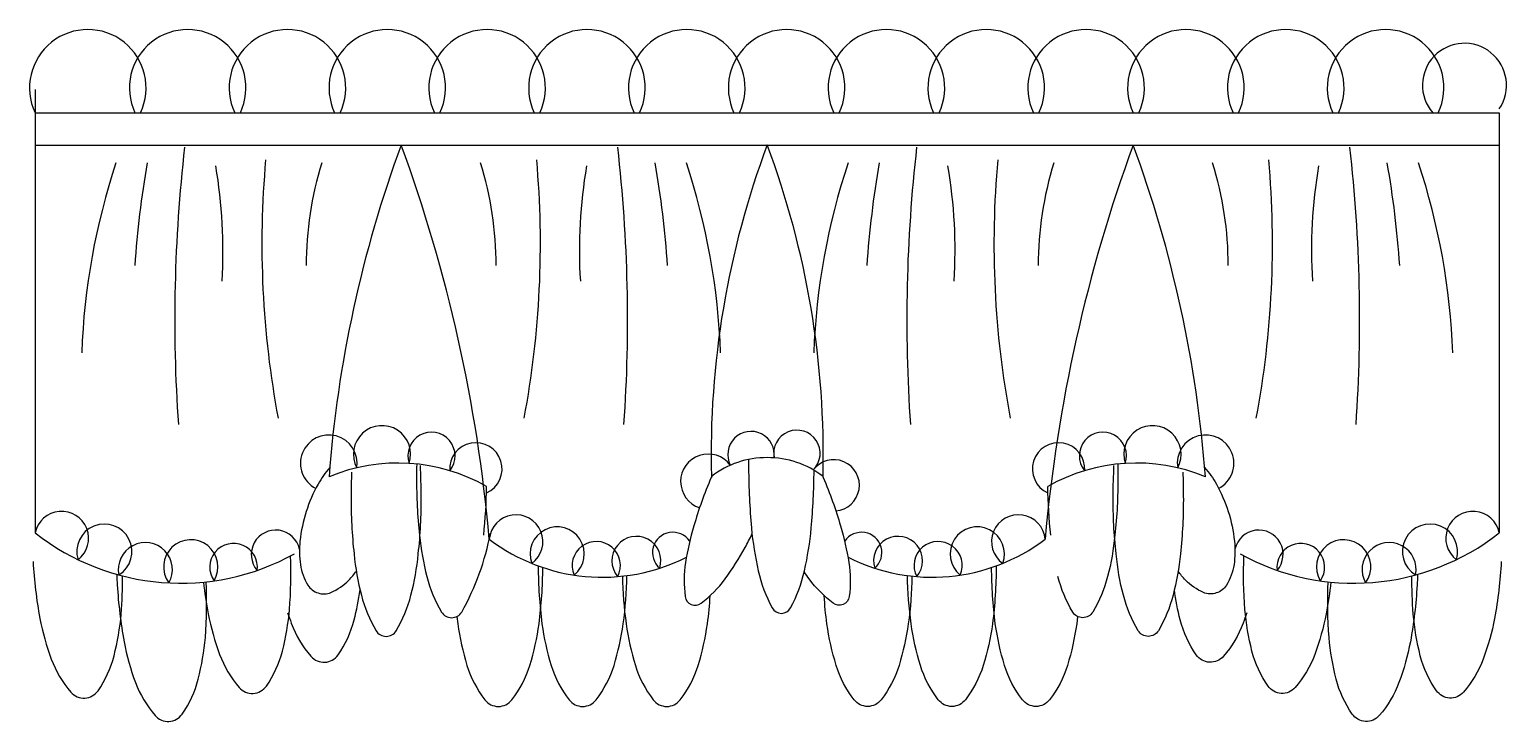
# Model space of a CAD drawing. Header units: metres. Extents: x 1249 to 1828, y 2488 to 2759.
import ezdxf

# ---------------------------------------------------------------- set-up
doc = ezdxf.new("R2010")
doc.units = ezdxf.units.M
for name, color, linetype in [('3', 3, 'Continuous'), ('4', 4, 'Continuous'), ('7', 7, 'Continuous')]:
    doc.layers.add(name, color=color, linetype=linetype)

msp = doc.modelspace()

# ---------------------------------------------------------------- linework, layer by layer
at = {"layer": '3'}
for centre, radius, start, end in [((1900.53, 2645.26), 595.05, 173.47, 183.95), ((888.06, 2645.26), 595.05, 356.05, 6.53), ((2187.68, 2645.26), 595.05, 173.47, 183.95), ((1175.21, 2645.26), 595.05, 356.05, 6.53), ((1536.21, 2622.55), 267.4, 161.63, 177.91), ((1671.85, 2640.61), 382.94, 170.04, 176.12), ((1130.95, 2672.63), 193.46, 356.38, 9.82), ((1710.57, 2675.07), 370.9, 174.9, 190.63), ((1493.28, 2666.48), 136.24, 162.77, 179.98), ((1295.32, 2666.48), 136.24, 0.02, 17.23), ((1078.02, 2675.07), 370.9, 349.37, 5.1), ((1657.65, 2672.63), 193.46, 170.18, 183.62), ((1116.75, 2640.61), 382.94, 3.88, 9.96), ((1252.38, 2622.55), 267.4, 2.09, 18.37), ((1823.36, 2622.55), 267.4, 161.63, 177.91), ((1959, 2640.61), 382.94, 170.04, 176.12), ((1418.1, 2672.63), 193.46, 356.38, 9.82), ((1997.72, 2675.07), 370.9, 174.9, 190.63), ((1780.43, 2666.48), 136.24, 162.77, 179.98), ((1582.47, 2666.48), 136.24, 0.02, 17.23), ((1365.17, 2675.07), 370.9, 349.37, 5.1), ((1944.8, 2672.63), 193.46, 170.18, 183.62), ((1403.9, 2640.61), 382.94, 3.88, 9.96), ((1539.54, 2622.55), 267.4, 2.09, 18.37)]:
    msp.add_arc(centre, radius, start, end, dxfattribs=at)
at = {"layer": '4'}
for p, q in [((1250.72, 2735.54), (1250.72, 2561.69)), ((1250.72, 2726.46), (1825.02, 2726.46)), ((1825.02, 2726.46), (1825.02, 2561.69))]:
    msp.add_line(p, q, dxfattribs=at)
msp.add_lwpolyline([(1530.6, 2590.52), (1530.58, 2587.08, 0.02)], format="xyb", dxfattribs=at)
for centre, radius, start, end in [((1537.5, 2556.3), 34.91, 89.38, 128.04), ((1538.25, 2556.3), 34.91, 51.96, 90.62), ((1393, 2518.62), 70.48, 60.39, 112.53), ((1682.74, 2518.62), 70.48, 67.47, 119.61), ((1307.78, 2634.39), 92.41, 231.87, 298.89), ((1767.97, 2634.39), 92.41, 241.11, 308.13), ((1473.16, 2617.59), 73.27, 232.79, 296.78), ((1602.59, 2617.59), 73.27, 243.22, 307.21), ((1604.93, 2548.89), 9.45, 336.66, 207.25)]:
    msp.add_arc(centre, radius, start, end, dxfattribs=at)
at = {"layer": '7'}
msp.add_line((1250.72, 2713.8), (1825.02, 2713.8), dxfattribs=at)
for points in [[(1366.28, 2587.32, 0.05), (1361.71, 2580.86, 0.05), (1357.04, 2570.03, 0.05)], [(1374.66, 2576.09, 0.03), (1375.83, 2553.46, 0.04), (1378.69, 2537.22, 0.07), (1384.46, 2523.35, 0.26), (1388.42, 2521.12, 0.26), (1392.37, 2523.35, 0.07), (1398.15, 2537.22, 0.04), (1401.01, 2553.46, 0.03), (1402.17, 2576.09, 0.01), (1401.84, 2588.14, 0.04)], [(1374.86, 2585.57, 0.01), (1374.66, 2576.09, 0.03)], [(1400.4, 2588.7, 0.01), (1400.34, 2583.42, 0.03)], [(1516.1, 2583.88), (1515.9, 2583.42, 0.03)], [(1530.58, 2587.08, 0.02), (1531.67, 2563.63, 0.03), (1534.34, 2546.83, 0.07), (1539.81, 2532.31, 0.27), (1543.42, 2530.16, 0.27), (1547.03, 2532.31, 0.07), (1552.5, 2546.83, 0.03), (1555.17, 2563.63, 0.02), (1556.26, 2586.2, 0.02)], [(1559.65, 2583.88), (1559.84, 2583.42, -0.03)], [(1701.09, 2576.09, -0.03), (1699.92, 2553.46, -0.04), (1697.06, 2537.22, -0.07), (1691.29, 2523.35, -0.26), (1687.33, 2521.12, -0.26), (1683.37, 2523.35, -0.07), (1677.6, 2537.22, -0.04), (1674.74, 2553.46, -0.03), (1673.57, 2576.09, -0.01), (1673.9, 2588.14, -0.04)], [(1675.34, 2588.7, -0.01), (1675.41, 2583.42, -0.03)], [(1675.34, 2588.7, -0.01), (1675.41, 2583.42, -0.03)], [(1700.88, 2585.57, -0.01), (1701.09, 2576.09, -0.03)], [(1700.88, 2585.57, -0.01), (1701.09, 2576.09, -0.03)], [(1709.46, 2587.32, -0.05), (1714.04, 2580.86, -0.05), (1718.71, 2570.03, -0.05)], [(1400.34, 2583.42, 0.03), (1401.51, 2560.79, 0.04), (1404.37, 2544.55, 0.07), (1410.14, 2530.68, 0.26), (1414.1, 2528.45, 0.26), (1418.05, 2530.68, 0.08), (1429.35, 2561.65)], [(1426.69, 2560.79, 0.02), (1427.83, 2579.89, 0.03)], [(1515.9, 2583.42, 0.03), (1509.09, 2564.41, 0.03), (1505.82, 2550.1, 0.07), (1505.7, 2536.73, 0.27), (1508.09, 2533.62, 0.27), (1511.99, 2534.11, 0.07), (1521.39, 2543.63, 0.03), (1529.23, 2556.03, 0.01), (1531.92, 2561.19, 0.02)], [(1559.84, 2583.42, -0.03), (1566.65, 2564.41, -0.03), (1569.92, 2550.1, -0.07), (1570.05, 2536.73, -0.27), (1567.65, 2533.62, -0.27), (1563.76, 2534.11, -0.07), (1554.36, 2543.63, -0.01), (1552.4, 2546.39, -0.03)], [(1649.06, 2560.79, -0.02), (1647.92, 2579.89, -0.03)], [(1675.41, 2583.42, -0.03), (1674.24, 2560.79, -0.04), (1671.38, 2544.55, -0.07), (1665.6, 2530.68, -0.26), (1661.65, 2528.45, -0.26), (1657.69, 2530.68, -0.07), (1651.92, 2544.55, -0.04)], [(1357.04, 2570.03, 0.05), (1354.6, 2558.49, 0.06), (1354.77, 2549.25, 0.1), (1357.71, 2541.24, 0.18), (1361.71, 2538.14, 0.18), (1366.77, 2538.36, 0.1), (1373.8, 2543.2, 0.03), (1376.73, 2546.7, 0.05)], [(1718.71, 2570.03, -0.05), (1721.14, 2558.49, -0.06), (1720.97, 2549.25, -0.1), (1718.03, 2541.24, -0.18), (1714.03, 2538.14, -0.18), (1708.97, 2538.36, -0.1), (1701.95, 2543.2, -0.03), (1699.01, 2546.7, -0.05)], [(1249.92, 2550.44, 0.03), (1252.57, 2528.2, 0.04), (1257.05, 2512.22, 0.09), (1264.76, 2499.26, 0.23), (1270.21, 2496.93, 0.23), (1275.39, 2499.82, 0.09), (1281.69, 2513.52, 0.04), (1284.48, 2529.88, 0.02), (1285, 2544.83, 0.03)], [(1316.77, 2542.42, 0.02), (1318.61, 2530.03, 0.04), (1323.09, 2514.06, 0.09), (1330.8, 2501.09, 0.23), (1336.25, 2498.76, 0.23), (1341.42, 2501.65, 0.09), (1347.73, 2515.35, 0.04), (1350.51, 2531.71, 0.03), (1350.88, 2552.65, 0.03)], [(1758.98, 2542.42, -0.02), (1757.14, 2530.03, -0.04), (1752.66, 2514.06, -0.09), (1744.95, 2501.09, -0.23), (1739.5, 2498.76, -0.23), (1734.32, 2501.65, -0.09), (1728.01, 2515.35, -0.04), (1725.23, 2531.71, -0.03), (1724.86, 2552.65, -0.03)], [(1825.82, 2550.44, -0.03), (1823.18, 2528.2, -0.04), (1818.7, 2512.22, -0.09), (1810.99, 2499.26, -0.23), (1805.54, 2496.93, -0.23), (1800.36, 2499.82, -0.09), (1794.05, 2513.52, -0.04), (1791.27, 2529.88, -0.02), (1790.74, 2544.83, -0.03)], [(1282.77, 2545.42, 0.01), (1282.94, 2541.28, 0.03)], [(1416.14, 2528.92), (1416.49, 2526.06, 0.04), (1420.12, 2509.74, 0.09), (1427.14, 2496.26, 0.23), (1432.44, 2493.64, 0.23), (1437.74, 2496.26, 0.09), (1444.76, 2509.74, 0.04), (1448.39, 2526.06, 0.03), (1449.87, 2548.12, 0.03)], [(1448.03, 2548.76), (1448.03, 2548.6, 0.03)], [(1448.03, 2548.6, 0.03), (1449.51, 2526.06, 0.04), (1453.14, 2509.74, 0.09), (1460.16, 2496.26, 0.23), (1465.46, 2493.64, 0.23), (1470.76, 2496.26, 0.09), (1477.78, 2509.74, 0.04), (1481.41, 2526.06, 0.03), (1482.85, 2544.96, 0.03)], [(1481.1, 2544.75, 0.03), (1482.53, 2526.06, 0.04), (1486.16, 2509.74, 0.09), (1493.18, 2496.26, 0.23), (1498.48, 2493.64, 0.23), (1503.78, 2496.26, 0.09), (1510.8, 2509.74, 0.04), (1514.43, 2526.06, 0.02), (1515.52, 2537.06, 0.01)], [(1594.65, 2544.75, -0.03), (1593.22, 2526.06, -0.04), (1589.59, 2509.74, -0.09), (1582.57, 2496.26, -0.23), (1577.27, 2493.64, -0.23), (1571.97, 2496.26, -0.09), (1564.95, 2509.74, -0.04), (1561.31, 2526.06, -0.02), (1560.23, 2537.06, -0.01)], [(1627.71, 2548.6, -0.03), (1626.24, 2526.06, -0.04), (1622.61, 2509.74, -0.09), (1615.59, 2496.26, -0.23), (1610.29, 2493.64, -0.23), (1604.98, 2496.26, -0.09), (1597.96, 2509.74, -0.04), (1594.33, 2526.06, -0.03), (1592.9, 2544.96, -0.03)], [(1659.61, 2528.92), (1659.26, 2526.06, -0.04), (1655.63, 2509.74, -0.09), (1648.61, 2496.26, -0.23), (1643.3, 2493.64, -0.23), (1638, 2496.26, -0.09), (1630.98, 2509.74, -0.04), (1627.35, 2526.06, -0.03), (1625.88, 2548.12, -0.03)], [(1627.71, 2548.76), (1627.71, 2548.6, -0.03)], [(1627.71, 2548.76), (1627.71, 2548.6, -0.03)], [(1792.97, 2545.42, -0.01), (1792.8, 2541.28, -0.03)], [(1792.97, 2545.42, -0.01), (1792.8, 2541.28, -0.03)], [(1282.94, 2541.28, 0.03), (1285.59, 2519.04, 0.04), (1290.07, 2503.06, 0.09), (1297.78, 2490.1, 0.23), (1303.23, 2487.77, 0.23), (1308.41, 2490.66, 0.09), (1314.71, 2504.36, 0.04), (1317.49, 2520.72, 0.03), (1317.82, 2542.52, 0.03)], [(1349.77, 2530.37, 0.01), (1351.21, 2526.27, 0.09), (1358.92, 2513.31, 0.23), (1364.37, 2510.98, 0.23), (1369.55, 2513.87, 0.09), (1375.86, 2527.57, 0.03), (1378.17, 2539.39, 0.03)], [(1725.98, 2530.37, -0.01), (1724.53, 2526.27, -0.09), (1716.82, 2513.31, -0.23), (1711.37, 2510.98, -0.23), (1706.19, 2513.87, -0.09), (1699.89, 2527.57, -0.03), (1697.58, 2539.39, -0.03)], [(1792.8, 2541.28, -0.03), (1790.16, 2519.04, -0.04), (1785.68, 2503.06, -0.09), (1777.97, 2490.1, -0.23), (1772.52, 2487.77, -0.23), (1767.34, 2490.66, -0.09), (1761.03, 2504.36, -0.04), (1758.25, 2520.72, -0.03), (1757.92, 2542.52, -0.03)]]:
    msp.add_lwpolyline(points, format="xyb", dxfattribs=at)
for centre, radius, start, end in [((1271.39, 2736.23), 22.86, 334.69, 205.31), ((1310.55, 2736.23), 22.86, 334.69, 205.31), ((1349.7, 2736.23), 22.86, 334.69, 205.31), ((1388.86, 2736.23), 22.86, 334.69, 205.31), ((1428.02, 2736.23), 22.86, 334.69, 205.31), ((1467.17, 2736.23), 22.86, 334.69, 205.31), ((1506.33, 2736.23), 22.86, 334.69, 205.31), ((1545.49, 2736.23), 22.86, 334.69, 205.31), ((1584.64, 2736.23), 22.86, 334.69, 205.31), ((1623.8, 2736.23), 22.86, 334.69, 205.31), ((1662.96, 2736.23), 22.86, 334.69, 205.31), ((1702.11, 2736.23), 22.86, 334.69, 205.31), ((1741.27, 2736.23), 22.86, 334.69, 205.31), ((1780.43, 2736.23), 22.86, 334.69, 205.31), ((1811.37, 2737.23), 16.47, 325.98, 220.87), ((1845.93, 2547.41), 481.31, 159.78, 175.67), ((827.67, 2506), 603.53, 5.06, 20.14), ((1861.69, 2592.43), 345.82, 159.45, 181.43), ((1214.05, 2592.43), 345.82, 358.57, 20.55), ((2248.07, 2506), 603.53, 159.86, 174.94), ((1229.81, 2547.41), 481.31, 4.33, 20.22), ((1386.78, 2592.53), 11.24, 341.46, 208.16), ((1406.19, 2591.95), 9.25, 320.72, 198.9), ((1531.54, 2592.38), 9.13, 352.1, 207.02), ((1549.53, 2592.88), 9.12, 314.65, 191.07), ((1669.56, 2591.95), 9.25, 341.1, 219.28), ((1688.97, 2592.53), 11.24, 331.84, 198.54), ((1365.92, 2589.01), 11.1, 350.73, 242.58), ((1423.6, 2586.81), 10.27, 294, 184.01), ((1652.15, 2586.81), 10.27, 355.99, 246), ((1709.83, 2589.01), 11.1, 297.42, 189.27), ((1514.71, 2581.85), 10.79, 36.31, 252.18), ((1563.99, 2580.39), 10.04, 274.31, 143.3), ((1682.74, 2518.62), 70.48, 67.47, 119.61), ((1261.1, 2559.59), 10.59, 307.56, 168.51), ((1439.34, 2558.28), 10.54, 305.84, 174.77), ((1636.41, 2558.28), 10.54, 5.23, 234.16), ((1814.64, 2559.59), 10.59, 11.49, 232.44), ((1277.87, 2554.38), 10.8, 301.79, 197.22), ((1345.07, 2553.25), 9.56, 12.66, 220.83), ((1455.48, 2553.44), 10.64, 308.78, 200.4), ((1500.84, 2553.97), 7.97, 33.78, 229.92), ((1574.9, 2553.97), 7.97, 310.08, 146.22), ((1620.27, 2553.44), 10.64, 339.6, 231.22), ((1730.68, 2553.25), 9.56, 319.17, 167.34), ((1767.97, 2634.39), 92.41, 241.11, 308.13), ((1797.87, 2554.38), 10.8, 342.78, 238.21), ((1293.95, 2547.31), 10.6, 330.51, 191.45), ((1311.77, 2548.38), 10.65, 329.11, 216.21), ((1328.58, 2548.25), 9.34, 352.34, 214.81), ((1470.82, 2548.89), 9.45, 332.75, 203.34), ((1486.56, 2550.75), 9.6, 342.57, 220.1), ((1602.59, 2617.59), 73.27, 243.22, 307.21), ((1589.19, 2550.75), 9.6, 319.9, 197.43), ((1747.17, 2548.25), 9.34, 325.19, 187.66), ((1763.97, 2548.38), 10.65, 323.79, 210.89), ((1781.8, 2547.31), 10.6, 348.55, 209.49)]:
    msp.add_arc(centre, radius, start, end, dxfattribs=at)

doc.saveas('drawing.dxf')
